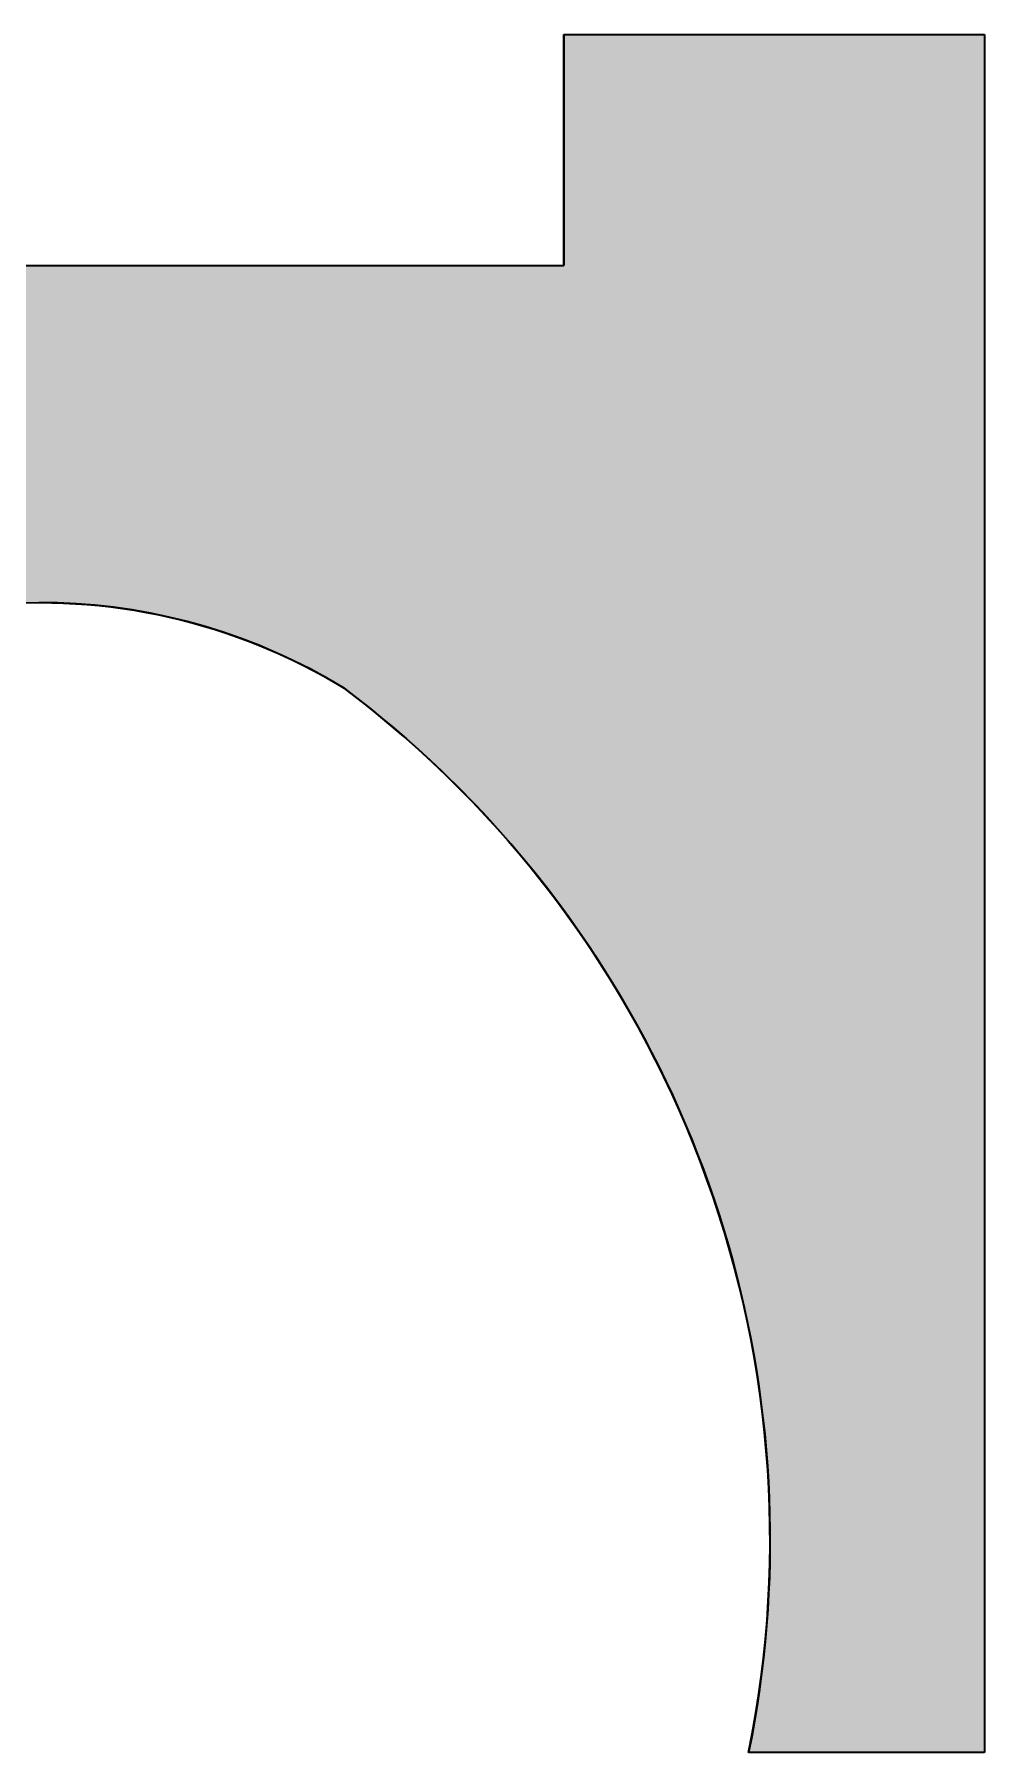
# Model space of a CAD drawing. Header units: inches. Extents: x -225 to -89, y -302 to -258.
# Drawn here: x -169.0166 to -168.9074, y -267.1648 to -266.9673 of the extents above; entities that cross this region are included whole.
import ezdxf

# ---------------------------------------------------------------- set-up
doc = ezdxf.new("R2010")
doc.units = ezdxf.units.IN
doc.header["$MEASUREMENT"] = 0
doc.layers.add('A-Elev-Line-01', color=252, linetype='Continuous', lineweight=35)

# ---------------------------------------------------------------- blocks, each defined once
blk = doc.blocks.new('*U16')
at = {"color": 40, "linetype": 'Continuous'}
for p, q in [((1028.178881891071, 1331.112424714491), (1028.178881891071, 1315.462187256664)), ((1056.631110928953, 1331.112424714491), (1056.631110928953, 1315.462187256664)), ((1056.631110928953, 1315.462187256664), (1056.631110928953, 1292.656560929399)), ((993.556981980052, 1292.648714210474), (994.3583309072944, 1292.624547824773)), ((994.3583309072944, 1292.624547824773), (995.1590217390157, 1292.584071790025)), ((995.1590217390157, 1292.584071790025), (995.9587225635704, 1292.527302884827)), ((995.9587225635704, 1292.527302884827), (996.7571018797033, 1292.454264641682)), ((996.7571018797033, 1292.454264641682), (997.5538287339665, 1292.364987337249)), ((997.5538287339665, 1292.364987337249), (998.3485728579093, 1292.259507979792)), ((998.3485728579093, 1292.259507979792), (999.1410048049847, 1292.137870293836)), ((999.1410048049847, 1292.137870293836), (999.9307960871176, 1292.000124702046)), ((999.9307960871176, 1292.000124702046), (1000.717619310871, 1291.846328304319)), ((1000.717619310871, 1291.846328304319), (1001.501148313161, 1291.676544854123)), ((1056.631110928953, 1292.656560929399), (1056.631110928953, 1292.648714210474)), ((1056.631110928953, 1292.648714210474), (1056.631110928953, 1292.624547824773)), ((1056.631110928953, 1292.624547824773), (1056.631110928953, 1292.584071790025)), ((1056.631110928953, 1292.584071790025), (1056.631110928953, 1292.527302884827)), ((1056.631110928953, 1292.527302884827), (1056.631110928953, 1292.454264641682)), ((1056.631110928953, 1292.454264641682), (1056.631110928953, 1292.364987337249)), ((1056.631110928953, 1292.364987337249), (1056.631110928953, 1292.259507979792)), ((1056.631110928953, 1292.259507979792), (1056.631110928953, 1292.137870293836)), ((1056.631110928953, 1292.137870293836), (1056.631110928953, 1292.000124702046)), ((1056.631110928953, 1292.000124702046), (1056.631110928953, 1291.846328304319)), ((1056.631110928953, 1291.846328304319), (1056.631110928953, 1291.676544854123)), ((1001.501148313161, 1291.676544854123), (1002.281058296465, 1291.49084473206)), ((1002.281058296465, 1291.49084473206), (1003.057025963456, 1291.289304916699)), ((1003.057025963456, 1291.289304916699), (1003.828729651021, 1291.072008952658)), ((1003.828729651021, 1291.072008952658), (1004.595849463604, 1290.83904691598)), ((1004.595849463604, 1290.83904691598), (1005.358067405809, 1290.590515376788)), ((1056.631110928953, 1291.676544854123), (1056.631110928953, 1291.49084473206)), ((1056.631110928953, 1291.49084473206), (1056.631110928953, 1291.289304916699)), ((1056.631110928953, 1291.289304916699), (1056.631110928953, 1291.072008952658)), ((1056.631110928953, 1291.072008952658), (1056.631110928953, 1290.83904691598)), ((1056.631110928953, 1290.83904691598), (1056.631110928953, 1290.590515376788)), ((1005.358067405809, 1290.590515376788), (1006.115067514217, 1290.326517359258)), ((1006.115067514217, 1290.326517359258), (1006.866535988371, 1290.047162298907)), ((1006.866535988371, 1290.047162298907), (1007.612161320848, 1289.752565997233)), ((1007.612161320848, 1289.752565997233), (1008.351634426391, 1289.442850573709)), ((1056.631110928953, 1290.590515376788), (1056.631110928953, 1290.326517359258)), ((1056.631110928953, 1290.326517359258), (1056.631110928953, 1290.047162298907)), ((1056.631110928953, 1290.047162298907), (1056.631110928953, 1289.752565997233)), ((1056.631110928953, 1289.752565997233), (1056.631110928953, 1289.442850573709)), ((1008.351634426391, 1289.442850573709), (1009.084648770039, 1289.118144415164)), ((1009.084648770039, 1289.118144415164), (1009.810900494189, 1288.778582122557)), ((1009.810900494189, 1288.778582122557), (1010.530088544558, 1288.424304455185)), ((1010.530088544558, 1288.424304455185), (1011.241914794978, 1288.055458272336)), ((1056.631110928953, 1289.442850573709), (1056.631110928953, 1289.118144415164)), ((1056.631110928953, 1289.118144415164), (1056.631110928953, 1288.778582122557)), ((1056.631110928953, 1288.778582122557), (1056.631110928953, 1288.424304455185)), ((1056.631110928953, 1288.424304455185), (1056.631110928953, 1288.055458272336)), ((1011.241914794978, 1288.055458272336), (1011.946084170983, 1287.672196472402)), ((1011.946084170983, 1287.672196472402), (1012.642304772119, 1287.274677929509)), ((1012.642304772119, 1287.274677929509), (1013.330287992954, 1286.86306742765)), ((1056.631110928953, 1288.055458272336), (1056.631110928953, 1287.672196472402)), ((1056.631110928953, 1287.672196472402), (1056.631110928953, 1287.274677929509)), ((1056.631110928953, 1287.274677929509), (1056.631110928953, 1286.86306742765)), ((1013.330287992954, 1286.86306742765), (1014.191547045881, 1286.205494096191)), ((1014.191547045881, 1286.205494096191), (1015.04283072179, 1285.535056965935)), ((1056.631110928953, 1286.86306742765), (1056.631110928953, 1286.205494096191)), ((1056.631110928953, 1286.205494096191), (1056.631110928953, 1285.535056965935)), ((1015.04283072179, 1285.535056965935), (1015.883946903841, 1284.85190734046)), ((1015.883946903841, 1284.85190734046), (1016.714705769782, 1284.156199392284)), ((1056.631110928953, 1285.535056965935), (1056.631110928953, 1284.85190734046)), ((1056.631110928953, 1284.85190734046), (1056.631110928953, 1284.156199392284)), ((1016.714705769782, 1284.156199392284), (1017.534919834789, 1283.448090128074)), ((1056.631110928953, 1284.156199392284), (1056.631110928953, 1283.448090128074)), ((1017.534919834789, 1283.448090128074), (1018.344403993779, 1282.727739353216)), ((1018.344403993779, 1282.727739353216), (1019.142975563183, 1281.995309635745)), ((1056.631110928953, 1283.448090128074), (1056.631110928953, 1282.727739353216)), ((1056.631110928953, 1282.727739353216), (1056.631110928953, 1281.995309635745)), ((1019.142975563183, 1281.995309635745), (1019.930454322175, 1281.250966269663)), ((1056.631110928953, 1281.995309635745), (1056.631110928953, 1281.250966269663)), ((1019.930454322175, 1281.250966269663), (1020.706662553343, 1280.494877237629)), ((1020.706662553343, 1280.494877237629), (1021.471425082796, 1279.727213173054)), ((1056.631110928953, 1281.250966269663), (1056.631110928953, 1280.494877237629)), ((1056.631110928953, 1280.494877237629), (1056.631110928953, 1279.727213173054)), ((1021.471425082796, 1279.727213173054), (1022.224569319697, 1278.94814732159)), ((1056.631110928953, 1279.727213173054), (1056.631110928953, 1278.94814732159)), ((1022.224569319697, 1278.94814732159), (1022.965925295214, 1278.157855502032)), ((1022.965925295214, 1278.157855502032), (1023.695325700878, 1277.356516066642)), ((1056.631110928953, 1278.94814732159), (1056.631110928953, 1278.157855502032)), ((1056.631110928953, 1278.157855502032), (1056.631110928953, 1277.356516066642)), ((1023.695325700878, 1277.356516066642), (1024.412605926341, 1276.544309860895)), ((1056.631110928953, 1277.356516066642), (1056.631110928953, 1276.544309860895)), ((1024.412605926341, 1276.544309860895), (1025.117604096526, 1275.721420182668)), ((1025.117604096526, 1275.721420182668), (1025.810161108156, 1274.888032740876)), ((1056.631110928953, 1276.544309860895), (1056.631110928953, 1275.721420182668)), ((1056.631110928953, 1275.721420182668), (1056.631110928953, 1274.888032740876)), ((1025.810161108156, 1274.888032740876), (1026.490120665662, 1274.044335613554)), ((1056.631110928953, 1274.888032740876), (1056.631110928953, 1274.044335613554)), ((1026.490120665662, 1274.044335613554), (1027.157329316458, 1273.190519205421)), ((1027.157329316458, 1273.190519205421), (1027.811636485568, 1272.326776204902)), ((1056.631110928953, 1274.044335613554), (1056.631110928953, 1273.190519205421)), ((1056.631110928953, 1273.190519205421), (1056.631110928953, 1272.326776204902)), ((1027.811636485568, 1272.326776204902), (1028.45289450961, 1271.453301540646)), ((1056.631110928953, 1272.326776204902), (1056.631110928953, 1271.453301540646)), ((1028.45289450961, 1271.453301540646), (1029.08095867012, 1270.570292337536)), ((1056.631110928953, 1271.453301540646), (1056.631110928953, 1270.570292337536)), ((1029.08095867012, 1270.570292337536), (1029.695687226211, 1269.677947872197)), ((1056.631110928953, 1270.570292337536), (1056.631110928953, 1269.677947872197)), ((1029.695687226211, 1269.677947872197), (1030.296941446563, 1268.776469528029)), ((1030.296941446563, 1268.776469528029), (1030.884585640728, 1267.866060749755)), ((1056.631110928953, 1269.677947872197), (1056.631110928953, 1268.776469528029)), ((1056.631110928953, 1268.776469528029), (1056.631110928953, 1267.866060749755)), ((1030.884585640728, 1267.866060749755), (1031.45848718976, 1266.94692699751)), ((1056.631110928953, 1267.866060749755), (1056.631110928953, 1266.94692699751)), ((1031.45848718976, 1266.94692699751), (1032.018516576133, 1266.019275700474)), ((1056.631110928953, 1266.94692699751), (1056.631110928953, 1266.019275700474)), ((1032.018516576133, 1266.019275700474), (1032.564547412981, 1265.083316210055)), ((1032.564547412981, 1265.083316210055), (1033.096456472616, 1264.139259752647)), ((1056.631110928953, 1266.019275700474), (1056.631110928953, 1265.083316210055)), ((1056.631110928953, 1265.083316210055), (1056.631110928953, 1264.139259752647)), ((1033.096456472616, 1264.139259752647), (1033.614123714337, 1263.18731938196)), ((1056.631110928953, 1264.139259752647), (1056.631110928953, 1263.18731938196)), ((1033.614123714337, 1263.18731938196), (1034.117432311523, 1262.227709930937)), ((1056.631110928953, 1263.18731938196), (1056.631110928953, 1262.227709930937)), ((1034.117432311523, 1262.227709930937), (1034.606268677997, 1261.26064796327)), ((1056.631110928953, 1262.227709930937), (1056.631110928953, 1261.26064796327)), ((1034.606268677997, 1261.26064796327), (1035.080522493662, 1260.286351724531)), ((1056.631110928953, 1261.26064796327), (1056.631110928953, 1260.286351724531)), ((1035.080522493662, 1260.286351724531), (1035.540086729393, 1259.30504109291)), ((1035.540086729393, 1259.30504109291), (1035.984857671198, 1258.316937529603)), ((1056.631110928953, 1260.286351724531), (1056.631110928953, 1259.30504109291)), ((1056.631110928953, 1259.30504109291), (1056.631110928953, 1258.316937529603)), ((1035.984857671198, 1258.316937529603), (1036.41473494362, 1257.322264028825)), ((1056.631110928953, 1258.316937529603), (1056.631110928953, 1257.322264028825)), ((1036.41473494362, 1257.322264028825), (1036.829621532388, 1256.321245067488)), ((1056.631110928953, 1257.322264028825), (1056.631110928953, 1256.321245067488)), ((1036.829621532388, 1256.321245067488), (1037.229423806316, 1255.314106554544)), ((1056.631110928953, 1256.321245067488), (1056.631110928953, 1255.314106554544)), ((1037.229423806316, 1255.314106554544), (1037.61405153843, 1254.301075779994)), ((1056.631110928953, 1255.314106554544), (1056.631110928953, 1254.301075779994)), ((1037.61405153843, 1254.301075779994), (1037.983417926331, 1253.282381363605)), ((1056.631110928953, 1254.301075779994), (1056.631110928953, 1253.282381363605)), ((1037.983417926331, 1253.282381363605), (1038.337439611785, 1252.258253203303)), ((1038.337439611785, 1252.258253203303), (1038.676036699535, 1251.228922423299)), ((1056.631110928953, 1253.282381363605), (1056.631110928953, 1252.258253203303)), ((1056.631110928953, 1252.258253203303), (1056.631110928953, 1251.228922423299)), ((1038.676036699535, 1251.228922423299), (1038.999132775332, 1250.194621321927)), ((1056.631110928953, 1251.228922423299), (1056.631110928953, 1250.194621321927)), ((1038.999132775332, 1250.194621321927), (1039.306654923178, 1249.155583319216)), ((1056.631110928953, 1250.194621321927), (1056.631110928953, 1249.155583319216)), ((1039.306654923178, 1249.155583319216), (1039.598533741787, 1248.112042904214)), ((1056.631110928953, 1249.155583319216), (1056.631110928953, 1248.112042904214)), ((1039.598533741787, 1248.112042904214), (1039.87470336024, 1247.06423558207)), ((1056.631110928953, 1248.112042904214), (1056.631110928953, 1247.06423558207)), ((1039.87470336024, 1247.06423558207), (1040.135101452856, 1246.012397820884)), ((1056.631110928953, 1247.06423558207), (1056.631110928953, 1246.012397820884)), ((1040.135101452856, 1246.012397820884), (1040.379669253257, 1244.956766998342)), ((1056.631110928953, 1246.012397820884), (1056.631110928953, 1244.956766998342)), ((1040.379669253257, 1244.956766998342), (1040.608351567627, 1243.897581348142)), ((1056.631110928953, 1244.956766998342), (1056.631110928953, 1243.897581348142)), ((1040.608351567627, 1243.897581348142), (1040.821096787174, 1242.835079906235)), ((1056.631110928953, 1243.897581348142), (1056.631110928953, 1242.835079906235)), ((1040.821096787174, 1242.835079906235), (1041.017856899769, 1241.769502456874)), ((1056.631110928953, 1242.835079906235), (1056.631110928953, 1241.769502456874)), ((1041.017856899769, 1241.769502456874), (1041.198587500789, 1240.701089478504)), ((1041.198587500789, 1240.701089478504), (1041.363247803135, 1239.630082089488)), ((1056.631110928953, 1241.769502456874), (1056.631110928953, 1240.701089478504)), ((1056.631110928953, 1240.701089478504), (1056.631110928953, 1239.630082089488)), ((1041.363247803135, 1239.630082089488), (1041.511800646436, 1238.556721993695)), ((1056.631110928953, 1239.630082089488), (1056.631110928953, 1238.556721993695)), ((1041.511800646436, 1238.556721993695), (1041.644212505435, 1237.481251425947)), ((1056.631110928953, 1238.556721993695), (1056.631110928953, 1237.481251425947)), ((1041.644212505435, 1237.481251425947), (1041.760453497558, 1236.403913097359)), ((1056.631110928953, 1237.481251425947), (1056.631110928953, 1236.403913097359)), ((1041.760453497558, 1236.403913097359), (1041.860497389654, 1235.324950140558)), ((1056.631110928953, 1236.403913097359), (1056.631110928953, 1235.324950140558)), ((1041.860497389654, 1235.324950140558), (1041.94432160392, 1234.244606054816)), ((1056.631110928953, 1235.324950140558), (1056.631110928953, 1234.244606054816)), ((1041.94432160392, 1234.244606054816), (1042.011907222991, 1233.163124651097)), ((1056.631110928953, 1234.244606054816), (1056.631110928953, 1233.163124651097)), ((1042.011907222991, 1233.163124651097), (1042.063238994213, 1232.080749997034)), ((1056.631110928953, 1233.163124651097), (1056.631110928953, 1232.080749997034)), ((1042.063238994213, 1232.080749997034), (1042.098305333082, 1230.997726361847)), ((1056.631110928953, 1232.080749997034), (1056.631110928953, 1230.997726361847)), ((1042.098305333082, 1230.997726361847), (1042.117098325864, 1229.914298161219)), ((1056.631110928953, 1230.997726361847), (1056.631110928953, 1229.914298161219)), ((1042.117098325864, 1229.914298161219), (1042.119613731375, 1228.830709902132)), ((1056.631110928953, 1229.914298161219), (1056.631110928953, 1228.830709902132)), ((1042.119613731375, 1228.830709902132), (1042.10585098194, 1227.747206127694)), ((1056.631110928953, 1228.830709902132), (1056.631110928953, 1227.747206127694)), ((1042.10585098194, 1227.747206127694), (1042.075813183523, 1226.664031361942)), ((1056.631110928953, 1227.747206127694), (1056.631110928953, 1226.664031361942)), ((1042.029507115024, 1225.581430054667), (1041.96694322675, 1224.499646526238)), ((1042.075813183523, 1226.664031361942), (1042.029507115024, 1225.581430054667)), ((1056.631110928953, 1226.664031361942), (1056.631110928953, 1225.581430054667)), ((1056.631110928953, 1225.581430054667), (1056.631110928953, 1224.499646526238)), ((1041.96694322675, 1224.499646526238), (1041.888135638056, 1223.418924912473)), ((1056.631110928953, 1224.499646526238), (1056.631110928953, 1223.418924912473)), ((1041.888135638056, 1223.418924912473), (1041.793102134159, 1222.339509109535)), ((1056.631110928953, 1223.418924912473), (1056.631110928953, 1222.339509109535)), ((1041.793102134159, 1222.339509109535), (1041.681864162124, 1221.261642718895)), ((1056.631110928953, 1222.339509109535), (1056.631110928953, 1221.261642718895)), ((1041.681864162124, 1221.261642718895), (1041.554446826025, 1220.185568992352)), ((1056.631110928953, 1221.261642718895), (1056.631110928953, 1220.185568992352)), ((1041.554446826025, 1220.185568992352), (1041.410878881278, 1219.11153077714)), ((1056.631110928953, 1220.185568992352), (1056.631110928953, 1219.11153077714)), ((1041.410878881278, 1219.11153077714), (1041.251192728152, 1218.03977046112)), ((1056.631110928953, 1219.11153077714), (1056.631110928953, 1218.03977046112)), ((1041.251192728152, 1218.03977046112), (1041.075424404456, 1216.97052991808)), ((1056.631110928953, 1218.03977046112), (1056.631110928953, 1216.97052991808)), ((1041.075424404456, 1216.97052991808), (1040.88361357741, 1215.904050453148)), ((1056.631110928953, 1216.97052991808), (1056.631110928953, 1215.904050453148)), ((1040.88361357741, 1215.904050453148), (1040.675803534687, 1214.840572748333)), ((1056.631110928953, 1215.904050453148), (1056.631110928953, 1214.840572748333))]:
    blk.add_line(p, q, dxfattribs=at)
for points in [[(1028.178881891071, 1331.112424714491), (1028.178881891071, 1315.462187256664), (1056.631110928953, 1315.462187256664)], [(932.4207338725764, 1315.462187256664), (913.7457216426559, 1292.656560929399), (1056.631110928953, 1292.656560929399)], [(992.7553071417335, 1292.656560929399), (993.556981980052, 1292.648714210474), (1056.631110928953, 1292.648714210474)], [(993.556981980052, 1292.648714210474), (994.3583309072944, 1292.624547824773), (1056.631110928953, 1292.624547824773)], [(994.3583309072944, 1292.624547824773), (995.1590217390157, 1292.584071790025), (1056.631110928953, 1292.584071790025)], [(995.1590217390157, 1292.584071790025), (995.9587225635704, 1292.527302884827), (1056.631110928953, 1292.527302884827)], [(995.9587225635704, 1292.527302884827), (996.7571018797033, 1292.454264641682), (1056.631110928953, 1292.454264641682)], [(996.7571018797033, 1292.454264641682), (997.5538287339665, 1292.364987337249), (1056.631110928953, 1292.364987337249)], [(997.5538287339665, 1292.364987337249), (998.3485728579093, 1292.259507979792), (1056.631110928953, 1292.259507979792)], [(998.3485728579093, 1292.259507979792), (999.1410048049847, 1292.137870293836), (1056.631110928953, 1292.137870293836)], [(999.1410048049847, 1292.137870293836), (999.9307960871176, 1292.000124702046), (1056.631110928953, 1292.000124702046)], [(999.9307960871176, 1292.000124702046), (1000.717619310871, 1291.846328304319), (1056.631110928953, 1291.846328304319)], [(1000.717619310871, 1291.846328304319), (1001.501148313161, 1291.676544854123), (1056.631110928953, 1291.676544854123)], [(1001.501148313161, 1291.676544854123), (1002.281058296465, 1291.49084473206), (1056.631110928953, 1291.49084473206)], [(1002.281058296465, 1291.49084473206), (1003.057025963456, 1291.289304916699), (1056.631110928953, 1291.289304916699)], [(1003.057025963456, 1291.289304916699), (1003.828729651021, 1291.072008952658), (1056.631110928953, 1291.072008952658)], [(1003.828729651021, 1291.072008952658), (1004.595849463604, 1290.83904691598), (1056.631110928953, 1290.83904691598)], [(1004.595849463604, 1290.83904691598), (1005.358067405809, 1290.590515376788), (1056.631110928953, 1290.590515376788)], [(1005.358067405809, 1290.590515376788), (1006.115067514217, 1290.326517359258), (1056.631110928953, 1290.326517359258)], [(1006.115067514217, 1290.326517359258), (1006.866535988371, 1290.047162298907), (1056.631110928953, 1290.047162298907)], [(1006.866535988371, 1290.047162298907), (1007.612161320848, 1289.752565997233), (1056.631110928953, 1289.752565997233)], [(1007.612161320848, 1289.752565997233), (1008.351634426391, 1289.442850573709), (1056.631110928953, 1289.442850573709)], [(1008.351634426391, 1289.442850573709), (1009.084648770039, 1289.118144415164), (1056.631110928953, 1289.118144415164)], [(1009.084648770039, 1289.118144415164), (1009.810900494189, 1288.778582122557), (1056.631110928953, 1288.778582122557)], [(1009.810900494189, 1288.778582122557), (1010.530088544558, 1288.424304455185), (1056.631110928953, 1288.424304455185)], [(1010.530088544558, 1288.424304455185), (1011.241914794978, 1288.055458272336), (1056.631110928953, 1288.055458272336)], [(1011.241914794978, 1288.055458272336), (1011.946084170983, 1287.672196472402), (1056.631110928953, 1287.672196472402)], [(1011.946084170983, 1287.672196472402), (1012.642304772119, 1287.274677929509), (1056.631110928953, 1287.274677929509)], [(1012.642304772119, 1287.274677929509), (1013.330287992954, 1286.86306742765), (1056.631110928953, 1286.86306742765)], [(1013.330287992954, 1286.86306742765), (1014.191547045881, 1286.205494096191), (1056.631110928953, 1286.205494096191)], [(1014.191547045881, 1286.205494096191), (1015.04283072179, 1285.535056965935), (1056.631110928953, 1285.535056965935)], [(1015.04283072179, 1285.535056965935), (1015.883946903841, 1284.85190734046), (1056.631110928953, 1284.85190734046)], [(1015.883946903841, 1284.85190734046), (1016.714705769782, 1284.156199392284), (1056.631110928953, 1284.156199392284)], [(1016.714705769782, 1284.156199392284), (1017.534919834789, 1283.448090128074), (1056.631110928953, 1283.448090128074)], [(1017.534919834789, 1283.448090128074), (1018.344403993779, 1282.727739353216), (1056.631110928953, 1282.727739353216)], [(1018.344403993779, 1282.727739353216), (1019.142975563183, 1281.995309635745), (1056.631110928953, 1281.995309635745)], [(1019.142975563183, 1281.995309635745), (1019.930454322175, 1281.250966269663), (1056.631110928953, 1281.250966269663)], [(1019.930454322175, 1281.250966269663), (1020.706662553343, 1280.494877237629), (1056.631110928953, 1280.494877237629)], [(1020.706662553343, 1280.494877237629), (1021.471425082796, 1279.727213173054), (1056.631110928953, 1279.727213173054)], [(1021.471425082796, 1279.727213173054), (1022.224569319697, 1278.94814732159), (1056.631110928953, 1278.94814732159)], [(1022.224569319697, 1278.94814732159), (1022.965925295214, 1278.157855502032), (1056.631110928953, 1278.157855502032)], [(1022.965925295214, 1278.157855502032), (1023.695325700878, 1277.356516066642), (1056.631110928953, 1277.356516066642)], [(1023.695325700878, 1277.356516066642), (1024.412605926341, 1276.544309860895), (1056.631110928953, 1276.544309860895)], [(1024.412605926341, 1276.544309860895), (1025.117604096526, 1275.721420182668), (1056.631110928953, 1275.721420182668)], [(1025.117604096526, 1275.721420182668), (1025.810161108156, 1274.888032740876), (1056.631110928953, 1274.888032740876)], [(1025.810161108156, 1274.888032740876), (1026.490120665662, 1274.044335613554), (1056.631110928953, 1274.044335613554)], [(1026.490120665662, 1274.044335613554), (1027.157329316458, 1273.190519205421), (1056.631110928953, 1273.190519205421)], [(1027.157329316458, 1273.190519205421), (1027.811636485568, 1272.326776204902), (1056.631110928953, 1272.326776204902)], [(1027.811636485568, 1272.326776204902), (1028.45289450961, 1271.453301540646), (1056.631110928953, 1271.453301540646)], [(1028.45289450961, 1271.453301540646), (1029.08095867012, 1270.570292337536), (1056.631110928953, 1270.570292337536)], [(1029.08095867012, 1270.570292337536), (1029.695687226211, 1269.677947872197), (1056.631110928953, 1269.677947872197)], [(1029.695687226211, 1269.677947872197), (1030.296941446563, 1268.776469528029), (1056.631110928953, 1268.776469528029)], [(1030.296941446563, 1268.776469528029), (1030.884585640728, 1267.866060749755), (1056.631110928953, 1267.866060749755)], [(1030.884585640728, 1267.866060749755), (1031.45848718976, 1266.94692699751), (1056.631110928953, 1266.94692699751)], [(1031.45848718976, 1266.94692699751), (1032.018516576133, 1266.019275700474), (1056.631110928953, 1266.019275700474)], [(1032.018516576133, 1266.019275700474), (1032.564547412981, 1265.083316210055), (1056.631110928953, 1265.083316210055)], [(1032.564547412981, 1265.083316210055), (1033.096456472616, 1264.139259752647), (1056.631110928953, 1264.139259752647)], [(1033.096456472616, 1264.139259752647), (1033.614123714337, 1263.18731938196), (1056.631110928953, 1263.18731938196)], [(1033.614123714337, 1263.18731938196), (1034.117432311523, 1262.227709930937), (1056.631110928953, 1262.227709930937)], [(1034.117432311523, 1262.227709930937), (1034.606268677997, 1261.26064796327), (1056.631110928953, 1261.26064796327)], [(1034.606268677997, 1261.26064796327), (1035.080522493662, 1260.286351724531), (1056.631110928953, 1260.286351724531)], [(1035.080522493662, 1260.286351724531), (1035.540086729393, 1259.30504109291), (1056.631110928953, 1259.30504109291)], [(1035.540086729393, 1259.30504109291), (1035.984857671198, 1258.316937529603), (1056.631110928953, 1258.316937529603)], [(1035.984857671198, 1258.316937529603), (1036.41473494362, 1257.322264028825), (1056.631110928953, 1257.322264028825)], [(1036.41473494362, 1257.322264028825), (1036.829621532388, 1256.321245067488), (1056.631110928953, 1256.321245067488)], [(1036.829621532388, 1256.321245067488), (1037.229423806316, 1255.314106554544), (1056.631110928953, 1255.314106554544)], [(1037.229423806316, 1255.314106554544), (1037.61405153843, 1254.301075779994), (1056.631110928953, 1254.301075779994)], [(1037.61405153843, 1254.301075779994), (1037.983417926331, 1253.282381363605), (1056.631110928953, 1253.282381363605)], [(1037.983417926331, 1253.282381363605), (1038.337439611785, 1252.258253203303), (1056.631110928953, 1252.258253203303)], [(1038.337439611785, 1252.258253203303), (1038.676036699535, 1251.228922423299), (1056.631110928953, 1251.228922423299)], [(1038.676036699535, 1251.228922423299), (1038.999132775332, 1250.194621321927), (1056.631110928953, 1250.194621321927)], [(1038.999132775332, 1250.194621321927), (1039.306654923178, 1249.155583319216), (1056.631110928953, 1249.155583319216)], [(1039.306654923178, 1249.155583319216), (1039.598533741787, 1248.112042904214), (1056.631110928953, 1248.112042904214)], [(1039.598533741787, 1248.112042904214), (1039.87470336024, 1247.06423558207), (1056.631110928953, 1247.06423558207)], [(1039.87470336024, 1247.06423558207), (1040.135101452856, 1246.012397820884), (1056.631110928953, 1246.012397820884)], [(1040.135101452856, 1246.012397820884), (1040.379669253257, 1244.956766998342), (1056.631110928953, 1244.956766998342)], [(1040.379669253257, 1244.956766998342), (1040.608351567627, 1243.897581348142), (1056.631110928953, 1243.897581348142)], [(1040.608351567627, 1243.897581348142), (1040.821096787174, 1242.835079906235), (1056.631110928953, 1242.835079906235)], [(1040.821096787174, 1242.835079906235), (1041.017856899769, 1241.769502456874), (1056.631110928953, 1241.769502456874)], [(1041.017856899769, 1241.769502456874), (1041.198587500789, 1240.701089478504), (1056.631110928953, 1240.701089478504)], [(1041.198587500789, 1240.701089478504), (1041.363247803135, 1239.630082089488), (1056.631110928953, 1239.630082089488)], [(1041.363247803135, 1239.630082089488), (1041.511800646436, 1238.556721993695), (1056.631110928953, 1238.556721993695)], [(1041.511800646436, 1238.556721993695), (1041.644212505435, 1237.481251425947), (1056.631110928953, 1237.481251425947)], [(1041.644212505435, 1237.481251425947), (1041.760453497558, 1236.403913097359), (1056.631110928953, 1236.403913097359)], [(1041.760453497558, 1236.403913097359), (1041.860497389654, 1235.324950140558), (1056.631110928953, 1235.324950140558)], [(1041.860497389654, 1235.324950140558), (1041.94432160392, 1234.244606054816), (1056.631110928953, 1234.244606054816)], [(1041.94432160392, 1234.244606054816), (1042.011907222991, 1233.163124651097), (1056.631110928953, 1233.163124651097)], [(1042.011907222991, 1233.163124651097), (1042.063238994213, 1232.080749997034), (1056.631110928953, 1232.080749997034)], [(1042.063238994213, 1232.080749997034), (1042.098305333082, 1230.997726361847), (1056.631110928953, 1230.997726361847)], [(1042.098305333082, 1230.997726361847), (1042.117098325864, 1229.914298161219), (1056.631110928953, 1229.914298161219)], [(1042.117098325864, 1229.914298161219), (1042.119613731375, 1228.830709902132), (1056.631110928953, 1228.830709902132)], [(1042.119613731375, 1228.830709902132), (1042.10585098194, 1227.747206127694), (1056.631110928953, 1227.747206127694)], [(1042.10585098194, 1227.747206127694), (1042.075813183523, 1226.664031361942), (1056.631110928953, 1226.664031361942)], [(1042.029507115024, 1225.581430054667), (1041.96694322675, 1224.499646526238), (1056.631110928953, 1224.499646526238)], [(1042.075813183523, 1226.664031361942), (1042.029507115024, 1225.581430054667), (1056.631110928953, 1225.581430054667)], [(1041.96694322675, 1224.499646526238), (1041.888135638056, 1223.418924912473), (1056.631110928953, 1223.418924912473)], [(1041.888135638056, 1223.418924912473), (1041.793102134159, 1222.339509109535), (1056.631110928953, 1222.339509109535)], [(1041.793102134159, 1222.339509109535), (1041.681864162124, 1221.261642718895), (1056.631110928953, 1221.261642718895)], [(1041.681864162124, 1221.261642718895), (1041.554446826025, 1220.185568992352), (1056.631110928953, 1220.185568992352)], [(1041.554446826025, 1220.185568992352), (1041.410878881278, 1219.11153077714), (1056.631110928953, 1219.11153077714)], [(1041.410878881278, 1219.11153077714), (1041.251192728152, 1218.03977046112), (1056.631110928953, 1218.03977046112)], [(1041.251192728152, 1218.03977046112), (1041.075424404456, 1216.97052991808), (1056.631110928953, 1216.97052991808)], [(1041.075424404456, 1216.97052991808), (1040.88361357741, 1215.904050453148), (1056.631110928953, 1215.904050453148)], [(1040.88361357741, 1215.904050453148), (1040.675803534687, 1214.840572748333), (1056.631110928953, 1214.840572748333)]]:
    blk.add_solid(points, dxfattribs=at)
at = {"color": 40, "linetype": 'Continuous', "extrusion": (0, 0, -1)}
for points in [[(-1028.178881891071, 1331.112424714491), (-1056.631110928953, 1331.112424714491), (-1056.631110928953, 1315.462187256664)], [(-932.4207338725764, 1315.462187256664), (-1056.631110928953, 1315.462187256664), (-1056.631110928953, 1292.656560929399)], [(-913.7457216426559, 1292.656560929399), (-992.7553071417335, 1292.656560929399), (-992.013174296748, 1292.648714210474)], [(-992.7553071417335, 1292.656560929399), (-1056.631110928953, 1292.656560929399), (-1056.631110928953, 1292.648714210474)], [(-993.556981980052, 1292.648714210474), (-1056.631110928953, 1292.648714210474), (-1056.631110928953, 1292.624547824773)], [(-994.3583309072944, 1292.624547824773), (-1056.631110928953, 1292.624547824773), (-1056.631110928953, 1292.584071790025)], [(-995.1590217390157, 1292.584071790025), (-1056.631110928953, 1292.584071790025), (-1056.631110928953, 1292.527302884827)], [(-995.9587225635704, 1292.527302884827), (-1056.631110928953, 1292.527302884827), (-1056.631110928953, 1292.454264641682)], [(-996.7571018797033, 1292.454264641682), (-1056.631110928953, 1292.454264641682), (-1056.631110928953, 1292.364987337249)], [(-997.5538287339665, 1292.364987337249), (-1056.631110928953, 1292.364987337249), (-1056.631110928953, 1292.259507979792)], [(-998.3485728579093, 1292.259507979792), (-1056.631110928953, 1292.259507979792), (-1056.631110928953, 1292.137870293836)], [(-999.1410048049847, 1292.137870293836), (-1056.631110928953, 1292.137870293836), (-1056.631110928953, 1292.000124702046)], [(-999.9307960871176, 1292.000124702046), (-1056.631110928953, 1292.000124702046), (-1056.631110928953, 1291.846328304319)], [(-1000.717619310871, 1291.846328304319), (-1056.631110928953, 1291.846328304319), (-1056.631110928953, 1291.676544854123)], [(-1001.501148313161, 1291.676544854123), (-1056.631110928953, 1291.676544854123), (-1056.631110928953, 1291.49084473206)], [(-1002.281058296465, 1291.49084473206), (-1056.631110928953, 1291.49084473206), (-1056.631110928953, 1291.289304916699)], [(-1003.057025963456, 1291.289304916699), (-1056.631110928953, 1291.289304916699), (-1056.631110928953, 1291.072008952658)], [(-1003.828729651021, 1291.072008952658), (-1056.631110928953, 1291.072008952658), (-1056.631110928953, 1290.83904691598)], [(-1004.595849463604, 1290.83904691598), (-1056.631110928953, 1290.83904691598), (-1056.631110928953, 1290.590515376788)], [(-1005.358067405809, 1290.590515376788), (-1056.631110928953, 1290.590515376788), (-1056.631110928953, 1290.326517359258)], [(-1006.115067514217, 1290.326517359258), (-1056.631110928953, 1290.326517359258), (-1056.631110928953, 1290.047162298907)], [(-1006.866535988371, 1290.047162298907), (-1056.631110928953, 1290.047162298907), (-1056.631110928953, 1289.752565997233)], [(-1007.612161320848, 1289.752565997233), (-1056.631110928953, 1289.752565997233), (-1056.631110928953, 1289.442850573709)], [(-1008.351634426391, 1289.442850573709), (-1056.631110928953, 1289.442850573709), (-1056.631110928953, 1289.118144415164)], [(-1009.084648770039, 1289.118144415164), (-1056.631110928953, 1289.118144415164), (-1056.631110928953, 1288.778582122557)], [(-1009.810900494189, 1288.778582122557), (-1056.631110928953, 1288.778582122557), (-1056.631110928953, 1288.424304455185)], [(-1010.530088544558, 1288.424304455185), (-1056.631110928953, 1288.424304455185), (-1056.631110928953, 1288.055458272336)], [(-1011.241914794978, 1288.055458272336), (-1056.631110928953, 1288.055458272336), (-1056.631110928953, 1287.672196472402)], [(-1011.946084170983, 1287.672196472402), (-1056.631110928953, 1287.672196472402), (-1056.631110928953, 1287.274677929509)], [(-1012.642304772119, 1287.274677929509), (-1056.631110928953, 1287.274677929509), (-1056.631110928953, 1286.86306742765)], [(-1013.330287992954, 1286.86306742765), (-1056.631110928953, 1286.86306742765), (-1056.631110928953, 1286.205494096191)], [(-1014.191547045881, 1286.205494096191), (-1056.631110928953, 1286.205494096191), (-1056.631110928953, 1285.535056965935)], [(-1015.04283072179, 1285.535056965935), (-1056.631110928953, 1285.535056965935), (-1056.631110928953, 1284.85190734046)], [(-1015.883946903841, 1284.85190734046), (-1056.631110928953, 1284.85190734046), (-1056.631110928953, 1284.156199392284)], [(-1016.714705769782, 1284.156199392284), (-1056.631110928953, 1284.156199392284), (-1056.631110928953, 1283.448090128074)], [(-1017.534919834789, 1283.448090128074), (-1056.631110928953, 1283.448090128074), (-1056.631110928953, 1282.727739353216)], [(-1018.344403993779, 1282.727739353216), (-1056.631110928953, 1282.727739353216), (-1056.631110928953, 1281.995309635745)], [(-1019.142975563183, 1281.995309635745), (-1056.631110928953, 1281.995309635745), (-1056.631110928953, 1281.250966269663)], [(-1019.930454322175, 1281.250966269663), (-1056.631110928953, 1281.250966269663), (-1056.631110928953, 1280.494877237629)], [(-1020.706662553343, 1280.494877237629), (-1056.631110928953, 1280.494877237629), (-1056.631110928953, 1279.727213173054)], [(-1021.471425082796, 1279.727213173054), (-1056.631110928953, 1279.727213173054), (-1056.631110928953, 1278.94814732159)], [(-1022.224569319697, 1278.94814732159), (-1056.631110928953, 1278.94814732159), (-1056.631110928953, 1278.157855502032)], [(-1022.965925295214, 1278.157855502032), (-1056.631110928953, 1278.157855502032), (-1056.631110928953, 1277.356516066642)], [(-1023.695325700878, 1277.356516066642), (-1056.631110928953, 1277.356516066642), (-1056.631110928953, 1276.544309860895)], [(-1024.412605926341, 1276.544309860895), (-1056.631110928953, 1276.544309860895), (-1056.631110928953, 1275.721420182668)], [(-1025.117604096526, 1275.721420182668), (-1056.631110928953, 1275.721420182668), (-1056.631110928953, 1274.888032740876)], [(-1025.810161108156, 1274.888032740876), (-1056.631110928953, 1274.888032740876), (-1056.631110928953, 1274.044335613554)], [(-1026.490120665662, 1274.044335613554), (-1056.631110928953, 1274.044335613554), (-1056.631110928953, 1273.190519205421)], [(-1027.157329316458, 1273.190519205421), (-1056.631110928953, 1273.190519205421), (-1056.631110928953, 1272.326776204902)], [(-1027.811636485568, 1272.326776204902), (-1056.631110928953, 1272.326776204902), (-1056.631110928953, 1271.453301540646)], [(-1028.45289450961, 1271.453301540646), (-1056.631110928953, 1271.453301540646), (-1056.631110928953, 1270.570292337536)], [(-1029.08095867012, 1270.570292337536), (-1056.631110928953, 1270.570292337536), (-1056.631110928953, 1269.677947872197)], [(-1029.695687226211, 1269.677947872197), (-1056.631110928953, 1269.677947872197), (-1056.631110928953, 1268.776469528029)], [(-1030.296941446563, 1268.776469528029), (-1056.631110928953, 1268.776469528029), (-1056.631110928953, 1267.866060749755)], [(-1030.884585640728, 1267.866060749755), (-1056.631110928953, 1267.866060749755), (-1056.631110928953, 1266.94692699751)], [(-1031.45848718976, 1266.94692699751), (-1056.631110928953, 1266.94692699751), (-1056.631110928953, 1266.019275700474)], [(-1032.018516576133, 1266.019275700474), (-1056.631110928953, 1266.019275700474), (-1056.631110928953, 1265.083316210055)], [(-1032.564547412981, 1265.083316210055), (-1056.631110928953, 1265.083316210055), (-1056.631110928953, 1264.139259752647)], [(-1033.096456472616, 1264.139259752647), (-1056.631110928953, 1264.139259752647), (-1056.631110928953, 1263.18731938196)], [(-1033.614123714337, 1263.18731938196), (-1056.631110928953, 1263.18731938196), (-1056.631110928953, 1262.227709930937)], [(-1034.117432311523, 1262.227709930937), (-1056.631110928953, 1262.227709930937), (-1056.631110928953, 1261.26064796327)], [(-1034.606268677997, 1261.26064796327), (-1056.631110928953, 1261.26064796327), (-1056.631110928953, 1260.286351724531)], [(-1035.080522493662, 1260.286351724531), (-1056.631110928953, 1260.286351724531), (-1056.631110928953, 1259.30504109291)], [(-1035.540086729393, 1259.30504109291), (-1056.631110928953, 1259.30504109291), (-1056.631110928953, 1258.316937529603)], [(-1035.984857671198, 1258.316937529603), (-1056.631110928953, 1258.316937529603), (-1056.631110928953, 1257.322264028825)], [(-1036.41473494362, 1257.322264028825), (-1056.631110928953, 1257.322264028825), (-1056.631110928953, 1256.321245067488)], [(-1036.829621532388, 1256.321245067488), (-1056.631110928953, 1256.321245067488), (-1056.631110928953, 1255.314106554544)], [(-1037.229423806316, 1255.314106554544), (-1056.631110928953, 1255.314106554544), (-1056.631110928953, 1254.301075779994)], [(-1037.61405153843, 1254.301075779994), (-1056.631110928953, 1254.301075779994), (-1056.631110928953, 1253.282381363605)], [(-1037.983417926331, 1253.282381363605), (-1056.631110928953, 1253.282381363605), (-1056.631110928953, 1252.258253203303)], [(-1038.337439611785, 1252.258253203303), (-1056.631110928953, 1252.258253203303), (-1056.631110928953, 1251.228922423299)], [(-1038.676036699535, 1251.228922423299), (-1056.631110928953, 1251.228922423299), (-1056.631110928953, 1250.194621321927)], [(-1038.999132775332, 1250.194621321927), (-1056.631110928953, 1250.194621321927), (-1056.631110928953, 1249.155583319216)], [(-1039.306654923178, 1249.155583319216), (-1056.631110928953, 1249.155583319216), (-1056.631110928953, 1248.112042904214)], [(-1039.598533741787, 1248.112042904214), (-1056.631110928953, 1248.112042904214), (-1056.631110928953, 1247.06423558207)], [(-1039.87470336024, 1247.06423558207), (-1056.631110928953, 1247.06423558207), (-1056.631110928953, 1246.012397820884)], [(-1040.135101452856, 1246.012397820884), (-1056.631110928953, 1246.012397820884), (-1056.631110928953, 1244.956766998342)], [(-1040.379669253257, 1244.956766998342), (-1056.631110928953, 1244.956766998342), (-1056.631110928953, 1243.897581348142)], [(-1040.608351567627, 1243.897581348142), (-1056.631110928953, 1243.897581348142), (-1056.631110928953, 1242.835079906235)], [(-1040.821096787174, 1242.835079906235), (-1056.631110928953, 1242.835079906235), (-1056.631110928953, 1241.769502456874)], [(-1041.017856899769, 1241.769502456874), (-1056.631110928953, 1241.769502456874), (-1056.631110928953, 1240.701089478504)], [(-1041.198587500789, 1240.701089478504), (-1056.631110928953, 1240.701089478504), (-1056.631110928953, 1239.630082089488)], [(-1041.363247803135, 1239.630082089488), (-1056.631110928953, 1239.630082089488), (-1056.631110928953, 1238.556721993695)], [(-1041.511800646436, 1238.556721993695), (-1056.631110928953, 1238.556721993695), (-1056.631110928953, 1237.481251425947)], [(-1041.644212505435, 1237.481251425947), (-1056.631110928953, 1237.481251425947), (-1056.631110928953, 1236.403913097359)], [(-1041.760453497558, 1236.403913097359), (-1056.631110928953, 1236.403913097359), (-1056.631110928953, 1235.324950140558)], [(-1041.860497389654, 1235.324950140558), (-1056.631110928953, 1235.324950140558), (-1056.631110928953, 1234.244606054816)], [(-1041.94432160392, 1234.244606054816), (-1056.631110928953, 1234.244606054816), (-1056.631110928953, 1233.163124651097)], [(-1042.011907222991, 1233.163124651097), (-1056.631110928953, 1233.163124651097), (-1056.631110928953, 1232.080749997034)], [(-1042.063238994213, 1232.080749997034), (-1056.631110928953, 1232.080749997034), (-1056.631110928953, 1230.997726361847)], [(-1042.098305333082, 1230.997726361847), (-1056.631110928953, 1230.997726361847), (-1056.631110928953, 1229.914298161219)], [(-1042.117098325864, 1229.914298161219), (-1056.631110928953, 1229.914298161219), (-1056.631110928953, 1228.830709902132)], [(-1042.119613731375, 1228.830709902132), (-1056.631110928953, 1228.830709902132), (-1056.631110928953, 1227.747206127694)], [(-1042.10585098194, 1227.747206127694), (-1056.631110928953, 1227.747206127694), (-1056.631110928953, 1226.664031361942)], [(-1042.029507115024, 1225.581430054667), (-1056.631110928953, 1225.581430054667), (-1056.631110928953, 1224.499646526238)], [(-1042.075813183523, 1226.664031361942), (-1056.631110928953, 1226.664031361942), (-1056.631110928953, 1225.581430054667)], [(-1041.96694322675, 1224.499646526238), (-1056.631110928953, 1224.499646526238), (-1056.631110928953, 1223.418924912473)], [(-1041.888135638056, 1223.418924912473), (-1056.631110928953, 1223.418924912473), (-1056.631110928953, 1222.339509109535)], [(-1041.793102134159, 1222.339509109535), (-1056.631110928953, 1222.339509109535), (-1056.631110928953, 1221.261642718895)], [(-1041.681864162124, 1221.261642718895), (-1056.631110928953, 1221.261642718895), (-1056.631110928953, 1220.185568992352)], [(-1041.554446826025, 1220.185568992352), (-1056.631110928953, 1220.185568992352), (-1056.631110928953, 1219.11153077714)], [(-1041.410878881278, 1219.11153077714), (-1056.631110928953, 1219.11153077714), (-1056.631110928953, 1218.03977046112)], [(-1041.251192728152, 1218.03977046112), (-1056.631110928953, 1218.03977046112), (-1056.631110928953, 1216.97052991808)], [(-1041.075424404456, 1216.97052991808), (-1056.631110928953, 1216.97052991808), (-1056.631110928953, 1215.904050453148)], [(-1040.88361357741, 1215.904050453148), (-1056.631110928953, 1215.904050453148), (-1056.631110928953, 1214.840572748333)]]:
    blk.add_solid(points, dxfattribs=at)
blk = doc.blocks.new('144')
at = {"color": 40}
for p, q in [((-316.1534745162775, 40.52299356646858), (-316.1534745162775, 40.5495828380892)), ((-316.1534745162775, 40.5495828380892), (-316.1051350550943, 40.5495828380892)), ((-316.1051350550943, 40.5495828380892), (-316.1051350550943, 40.35204054123317)), ((-316.2650692432297, 40.52299356646858), (-316.1534745162775, 40.52299356646858)), ((-316.1051350550943, 40.35204054123317), (-316.1322426311448, 40.35204054123317))]:
    blk.add_line(p, q, dxfattribs=at)
for centre, radius, start, end in [((-316.2136318139021, 40.41734757161596), 0.06689994299192148, 58.52523904301307, 177.5148713214603), ((-316.2523357590082, 40.37644537559967), 0.1225477674200693, 348.5130063237343, 53.06855044681368)]:
    blk.add_arc(centre, radius, start, end, dxfattribs=at)
at = {"color": 40, "linetype": 'Continuous', "xscale": 0.0016989692132326, "yscale": 0.0016989692132326, "zscale": 0.0016989692132326}
blk.add_blockref('*U16', (-317.9003187823064, 38.28806380914789), dxfattribs=at)

msp = doc.modelspace()

# ---------------------------------------------------------------- block references
at = {"layer": 'A-Elev-Line-01'}
msp.add_blockref('144', (147.1977248680522, -307.5168431063925), dxfattribs=at)

doc.saveas('drawing.dxf')
